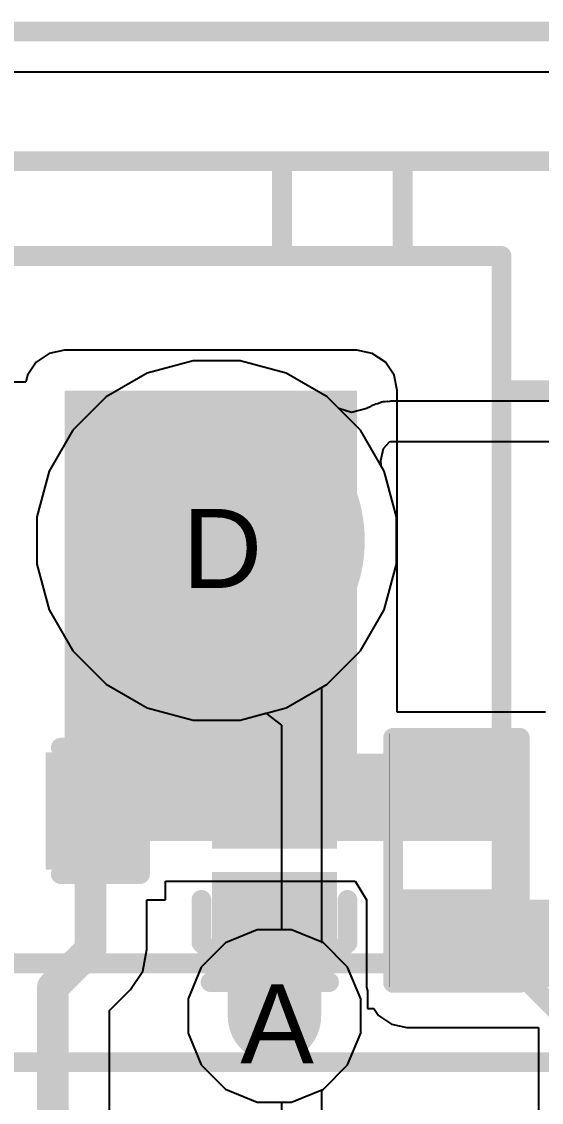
# Model space of a CAD drawing. Header units: inches. Extents: x 0 to 5271, y 0 to 5417.
# Drawn here: x 34.75 to 38.09, y 103.12 to 110.06 of the extents above; entities that cross this region are included whole.
import ezdxf

# ---------------------------------------------------------------- set-up
doc = ezdxf.new("R2010")
doc.units = ezdxf.units.IN
for name, color, linetype in [('Board_Outline', 216, 'Continuous'), ('Bottom Layer', 5, 'Continuous'), ('Bottom Overlay', 54, 'Continuous'), ('Bottom Paste', 16, 'Continuous'), ('Bottom Solder', 6, 'Continuous'), ('Drill Drawing', 1, 'Continuous'), ('L2_GND1', 16, 'Continuous'), ('L3_SIG1', 76, 'Continuous'), ('L4_PWR', 90, 'Continuous'), ('L5_GND2', 156, 'Continuous'), ('L6_SIG2', 130, 'Continuous'), ('L7_GND3', 216, 'Continuous'), ('Multi-Layer', 9, 'Continuous'), ('Pad Holes', 156, 'Continuous'), ('Top Layer', 1, 'Continuous'), ('Top Overlay', 2, 'Continuous'), ('Top Solder', 216, 'Continuous'), ('Via Holes', 16, 'Continuous')]:
    doc.layers.add(name, color=color, linetype=linetype)
doc.styles.add('Arial', font='', dxfattribs={"height": 0.2})
doc.styles.get('Arial').set_extended_font_data('Arial')

# ---------------------------------------------------------------- blocks, each defined once
blk = doc.blocks.new('DFN1006_2L__B__D____________B_114')
at = {"layer": 'Bottom Layer'}
for points in [[(-0.525, 0.35), (-0.125, 0.35), (-0.125, -0.35), (-0.525, -0.35)], [(0.125, 0.35), (0.525, 0.35), (0.525, -0.35), (0.125, -0.35)]]:
    blk.add_hatch(color=5, dxfattribs=at).paths.add_polyline_path(points)
at = {"layer": 'Bottom Paste'}
for points in [[(-0.525, 0.35), (-0.125, 0.35), (-0.125, -0.35), (-0.525, -0.35)], [(0.125, 0.35), (0.525, 0.35), (0.525, -0.35), (0.125, -0.35)]]:
    blk.add_hatch(color=16, dxfattribs=at).paths.add_polyline_path(points)
at = {"layer": 'Bottom Solder'}
for points in [[(-0.5758, 0.4008), (-0.0742, 0.4008), (-0.0742, -0.4008), (-0.5758, -0.4008)], [(0.0742, 0.4008), (0.5758, 0.4008), (0.5758, -0.4008), (0.0742, -0.4008)]]:
    blk.add_hatch(color=6, dxfattribs=at).paths.add_polyline_path(points)
at = {"layer": 'Bottom Overlay'}
for points in [[(-0.5283, 0.4691, 0.127, 0.127, 0), (-0.6284, 0.3691, 0.127, 0.127, 0)], [(-0.5283, 0.4691, 0.127, 0.127, 0), (-0.254, 0.4691, 0.127, 0.127, 0)], [(0.254, 0.4691, 0.127, 0.127, 0), (0.5283, 0.4691, 0.127, 0.127, 0)], [(0.5283, 0.4691, 0.127, 0.127, 0), (0.6283, 0.3691, 0.127, 0.127, 0)], [(-0.7829, 0.41, 0.127, 0.127, 0), (-0.7829, -0.3501, 0.127, 0.127, 0)], [(-0.6284, 0.3691, 0.127, 0.127, 0), (-0.6284, -0.3692, 0.127, 0.127, 0)], [(0.6283, 0.3691, 0.127, 0.127, 0), (0.6283, -0.3692, 0.127, 0.127, 0)], [(0.783, 0.41, 0.127, 0.127, 0), (0.783, -0.3501, 0.127, 0.127, 0)], [(-0.6284, -0.3692, 0.127, 0.127, 0), (-0.5283, -0.4692, 0.127, 0.127, 0)], [(0.6283, -0.3692, 0.127, 0.127, 0), (0.5283, -0.4692, 0.127, 0.127, 0)], [(-0.5283, -0.4692, 0.127, 0.127, 0), (-0.4984, -0.4692, 0.127, 0.127, 0)], [(-0.4984, -0.4692, 0.127, 0.127, 0), (-0.254, -0.4692, 0.127, 0.127, 0)], [(0.254, -0.4692, 0.127, 0.127, 0), (0.4983, -0.4692, 0.127, 0.127, 0)], [(0.4983, -0.4692, 0.127, 0.127, 0), (0.5283, -0.4692, 0.127, 0.127, 0)]]:
    blk.add_lwpolyline(points, format="xyseb", dxfattribs=at)
for points in [[(-0.5601, 0.4691, 0.0635, 0.0635, 1), (-0.4966, 0.4691, 0.0635, 0.0635, 1)], [(-0.5601, 0.4691, 0.0635, 0.0635, 1), (-0.4966, 0.4691, 0.0635, 0.0635, 1)], [(-0.2858, 0.4691, 0.0635, 0.0635, 1), (-0.2223, 0.4691, 0.0635, 0.0635, 1)], [(0.2222, 0.4691, 0.0635, 0.0635, 1), (0.2857, 0.4691, 0.0635, 0.0635, 1)], [(0.4966, 0.4691, 0.0635, 0.0635, 1), (0.5601, 0.4691, 0.0635, 0.0635, 1)], [(0.4966, 0.4691, 0.0635, 0.0635, 1), (0.5601, 0.4691, 0.0635, 0.0635, 1)], [(-0.8147, 0.41, 0.0635, 0.0635, 1), (-0.7512, 0.41, 0.0635, 0.0635, 1)], [(-0.6601, 0.3691, 0.0635, 0.0635, 1), (-0.5966, 0.3691, 0.0635, 0.0635, 1)], [(-0.6601, 0.3691, 0.0635, 0.0635, 1), (-0.5966, 0.3691, 0.0635, 0.0635, 1)], [(0.5966, 0.3691, 0.0635, 0.0635, 1), (0.6601, 0.3691, 0.0635, 0.0635, 1)], [(0.5966, 0.3691, 0.0635, 0.0635, 1), (0.6601, 0.3691, 0.0635, 0.0635, 1)], [(0.7512, 0.41, 0.0635, 0.0635, 1), (0.8147, 0.41, 0.0635, 0.0635, 1)], [(-0.8147, -0.3501, 0.0635, 0.0635, 1), (-0.7512, -0.3501, 0.0635, 0.0635, 1)], [(-0.6601, -0.3692, 0.0635, 0.0635, 1), (-0.5966, -0.3692, 0.0635, 0.0635, 1)], [(-0.6601, -0.3692, 0.0635, 0.0635, 1), (-0.5966, -0.3692, 0.0635, 0.0635, 1)], [(0.5966, -0.3692, 0.0635, 0.0635, 1), (0.6601, -0.3692, 0.0635, 0.0635, 1)], [(0.5966, -0.3692, 0.0635, 0.0635, 1), (0.6601, -0.3692, 0.0635, 0.0635, 1)], [(0.7512, -0.3501, 0.0635, 0.0635, 1), (0.8147, -0.3501, 0.0635, 0.0635, 1)], [(-0.5601, -0.4692, 0.0635, 0.0635, 1), (-0.4966, -0.4692, 0.0635, 0.0635, 1)], [(-0.5601, -0.4692, 0.0635, 0.0635, 1), (-0.4966, -0.4692, 0.0635, 0.0635, 1)], [(-0.5301, -0.4692, 0.0635, 0.0635, 1), (-0.4666, -0.4692, 0.0635, 0.0635, 1)], [(-0.5301, -0.4692, 0.0635, 0.0635, 1), (-0.4666, -0.4692, 0.0635, 0.0635, 1)], [(-0.2858, -0.4692, 0.0635, 0.0635, 1), (-0.2223, -0.4692, 0.0635, 0.0635, 1)], [(0.2222, -0.4692, 0.0635, 0.0635, 1), (0.2857, -0.4692, 0.0635, 0.0635, 1)], [(0.4666, -0.4692, 0.0635, 0.0635, 1), (0.5301, -0.4692, 0.0635, 0.0635, 1)], [(0.4666, -0.4692, 0.0635, 0.0635, 1), (0.5301, -0.4692, 0.0635, 0.0635, 1)], [(0.4966, -0.4692, 0.0635, 0.0635, 1), (0.5601, -0.4692, 0.0635, 0.0635, 1)], [(0.4966, -0.4692, 0.0635, 0.0635, 1), (0.5601, -0.4692, 0.0635, 0.0635, 1)]]:
    blk.add_lwpolyline(points, format="xyseb", close=True, dxfattribs=at)
blk = doc.blocks.new('XH_2A_Y_291')
at = {"layer": 'Bottom Layer'}
h = blk.add_hatch(color=5, dxfattribs=at)
edge = h.paths.add_edge_path()
edge.add_arc((0, 0), 0.9, 0, 360)
at = {"layer": 'Bottom Solder'}
h = blk.add_hatch(color=6, dxfattribs=at)
edge = h.paths.add_edge_path()
edge.add_arc((0, 0), 0.9508, 0, 360)
at = {"layer": 'L2_GND1'}
h = blk.add_hatch(color=16, dxfattribs=at)
edge = h.paths.add_edge_path()
edge.add_arc((0, 0), 0.9, 0, 360)
at = {"layer": 'L3_SIG1'}
h = blk.add_hatch(color=76, dxfattribs=at)
edge = h.paths.add_edge_path()
edge.add_arc((0, 0), 0.9, 0, 360)
at = {"layer": 'L4_PWR'}
h = blk.add_hatch(color=90, dxfattribs=at)
edge = h.paths.add_edge_path()
edge.add_arc((0, 0), 0.9, 0, 360)
at = {"layer": 'L5_GND2'}
h = blk.add_hatch(color=156, dxfattribs=at)
edge = h.paths.add_edge_path()
edge.add_arc((0, 0), 0.9, 0, 360)
at = {"layer": 'L6_SIG2'}
h = blk.add_hatch(color=130, dxfattribs=at)
edge = h.paths.add_edge_path()
edge.add_arc((0, 0), 0.9, 0, 360)
at = {"layer": 'L7_GND3'}
h = blk.add_hatch(color=216, dxfattribs=at)
edge = h.paths.add_edge_path()
edge.add_arc((0, 0), 0.9, 0, 360)
at = {"layer": 'Multi-Layer'}
h = blk.add_hatch(color=9, dxfattribs=at)
edge = h.paths.add_edge_path()
edge.add_arc((0, 0), 0.9, 0, 360)
at = {"layer": 'Pad Holes'}
h = blk.add_hatch(color=7, dxfattribs=at)
edge = h.paths.add_edge_path()
edge.add_arc((0, 0), 0.5, 0, 360)
at = {"layer": 'Top Layer'}
h = blk.add_hatch(color=1, dxfattribs=at)
edge = h.paths.add_edge_path()
edge.add_arc((0, 0), 0.9, 0, 360)
at = {"layer": 'Top Solder'}
h = blk.add_hatch(color=216, dxfattribs=at)
edge = h.paths.add_edge_path()
edge.add_arc((0, 0), 0.9508, 0, 360)
at = {"layer": 'Top Overlay'}
for points in [[(5.0617, 3.3528, 0.127, 0.127, 0), (-2.4384, 3.3528, 0.127, 0.127, 0)], [(-1.8034, 2.6416, 0.127, 0.127, 0), (-2.413, 3.2512, 0.127, 0.127, 0)], [(4.445, 2.7178, 0.127, 0.127, 0), (-1.8288, 2.7178, 0.127, 0.127, 0)], [(-1.8288, 2.6924, 0.127, 0.127, 0), (-1.8288, -1.8288, 0.127, 0.127, 0)], [(-1.8034, 2.6924, 0.127, 0.127, 0), (-1.8288, 2.6924, 0.127, 0.127, 0)], [(-1.8542, -0.9652, 0.127, 0.127, 0), (-2.4384, -0.9652, 0.127, 0.127, 0)], [(4.445, -1.8288, 0.127, 0.127, 0), (-1.8288, -1.8288, 0.127, 0.127, 0)], [(-1.1938, -1.8288, 0.127, 0.127, 0), (-1.1938, -2.413, 0.127, 0.127, 0)], [(-0.4191, -1.8415, 0.127, 0.127, 0), (-0.4191, -2.4257, 0.127, 0.127, 0)], [(5.08, -2.4384, 0.127, 0.127, 0), (-2.4201, -2.4384, 0.127, 0.127, 0)]]:
    blk.add_lwpolyline(points, format="xyseb", dxfattribs=at)
for points in [[(-1.8606, 2.7178, 0.0635, 0.0635, 1), (-1.7971, 2.7178, 0.0635, 0.0635, 1)], [(-1.8606, 2.6924, 0.0635, 0.0635, 1), (-1.7971, 2.6924, 0.0635, 0.0635, 1)], [(-1.8606, 2.6924, 0.0635, 0.0635, 1), (-1.7971, 2.6924, 0.0635, 0.0635, 1)], [(-1.8352, 2.6924, 0.0635, 0.0635, 1), (-1.7717, 2.6924, 0.0635, 0.0635, 1)], [(-1.8352, 2.6416, 0.0635, 0.0635, 1), (-1.7717, 2.6416, 0.0635, 0.0635, 1)], [(-1.886, -0.9652, 0.0635, 0.0635, 1), (-1.8225, -0.9652, 0.0635, 0.0635, 1)], [(-1.8606, -1.8288, 0.0635, 0.0635, 1), (-1.7971, -1.8288, 0.0635, 0.0635, 1)], [(-1.8606, -1.8288, 0.0635, 0.0635, 1), (-1.7971, -1.8288, 0.0635, 0.0635, 1)], [(-1.2256, -1.8288, 0.0635, 0.0635, 1), (-1.1621, -1.8288, 0.0635, 0.0635, 1)], [(-0.4509, -1.8415, 0.0635, 0.0635, 1), (-0.3874, -1.8415, 0.0635, 0.0635, 1)], [(-1.2256, -2.413, 0.0635, 0.0635, 1), (-1.1621, -2.413, 0.0635, 0.0635, 1)], [(-0.4509, -2.4257, 0.0635, 0.0635, 1), (-0.3874, -2.4257, 0.0635, 0.0635, 1)]]:
    blk.add_lwpolyline(points, format="xyseb", close=True, dxfattribs=at)
blk = doc.blocks.new('RES_0402_B_428')
at = {"layer": 'Bottom Layer'}
for points in [[(-0.2413, 0.3175), (-0.2413, -0.3175), (-0.6985, -0.3175), (-0.6985, 0.3175)], [(0.6985, 0.3175), (0.6985, -0.3175), (0.2413, -0.3175), (0.2413, 0.3175)]]:
    blk.add_hatch(color=5, dxfattribs=at).paths.add_polyline_path(points)
at = {"layer": 'Bottom Paste'}
for points in [[(-0.2413, 0.3175), (-0.2413, -0.3175), (-0.6985, -0.3175), (-0.6985, 0.3175)], [(0.6985, 0.3175), (0.6985, -0.3175), (0.2413, -0.3175), (0.2413, 0.3175)]]:
    blk.add_hatch(color=16, dxfattribs=at).paths.add_polyline_path(points)
at = {"layer": 'Bottom Solder'}
for points in [[(-0.1863, 0.3725), (-0.1863, -0.3725), (-0.7535, -0.3725), (-0.7535, 0.3725)], [(0.7535, 0.3725), (0.7535, -0.3725), (0.1863, -0.3725), (0.1863, 0.3725)]]:
    blk.add_hatch(color=6, dxfattribs=at).paths.add_polyline_path(points)
at = {"layer": 'Bottom Overlay'}
for points in [[(-0.7874, 0.4064, 0.127, 0.127, 0), (-0.7874, -0.4064, 0.127, 0.127, 0)], [(-0.7874, 0.4064, 0.127, 0.127, 0), (0.7874, 0.4064, 0.127, 0.127, 0)], [(-0.8128, 0.4318, 0.00323, 0.00323, 0), (0.8128, 0.4318, 0.00323, 0.00323, 0)], [(0.7874, 0.4064, 0.127, 0.127, 0), (0.7874, -0.4064, 0.127, 0.127, 0)], [(-0.7874, -0.4064, 0.127, 0.127, 0), (0.7874, -0.4064, 0.127, 0.127, 0)]]:
    blk.add_lwpolyline(points, format="xyseb", dxfattribs=at)
for points in [[(-0.8191, 0.4064, 0.0635, 0.0635, 1), (-0.7556, 0.4064, 0.0635, 0.0635, 1)], [(-0.8191, 0.4064, 0.0635, 0.0635, 1), (-0.7556, 0.4064, 0.0635, 0.0635, 1)], [(-0.8136, 0.4318, 0.00161, 0.00161, 1), (-0.812, 0.4318, 0.00161, 0.00161, 1)], [(0.7557, 0.4064, 0.0635, 0.0635, 1), (0.8192, 0.4064, 0.0635, 0.0635, 1)], [(0.7557, 0.4064, 0.0635, 0.0635, 1), (0.8192, 0.4064, 0.0635, 0.0635, 1)], [(0.812, 0.4318, 0.00161, 0.00161, 1), (0.8136, 0.4318, 0.00161, 0.00161, 1)], [(-0.8191, -0.4064, 0.0635, 0.0635, 1), (-0.7556, -0.4064, 0.0635, 0.0635, 1)], [(-0.8191, -0.4064, 0.0635, 0.0635, 1), (-0.7556, -0.4064, 0.0635, 0.0635, 1)], [(0.7557, -0.4064, 0.0635, 0.0635, 1), (0.8192, -0.4064, 0.0635, 0.0635, 1)], [(0.7557, -0.4064, 0.0635, 0.0635, 1), (0.8192, -0.4064, 0.0635, 0.0635, 1)]]:
    blk.add_lwpolyline(points, format="xyseb", close=True, dxfattribs=at)
blk = doc.blocks.new('C___0402_B_566')
at = {"layer": 'Bottom Layer'}
for points in [[(-0.2413, 0.3175), (-0.2413, -0.3175), (-0.6985, -0.3175), (-0.6985, 0.3175)], [(0.6985, 0.3175), (0.6985, -0.3175), (0.2413, -0.3175), (0.2413, 0.3175)]]:
    blk.add_hatch(color=5, dxfattribs=at).paths.add_polyline_path(points)
at = {"layer": 'Bottom Paste'}
for points in [[(-0.2413, 0.3175), (-0.2413, -0.3175), (-0.6985, -0.3175), (-0.6985, 0.3175)], [(0.6985, 0.3175), (0.6985, -0.3175), (0.2413, -0.3175), (0.2413, 0.3175)]]:
    blk.add_hatch(color=16, dxfattribs=at).paths.add_polyline_path(points)
at = {"layer": 'Bottom Solder'}
for points in [[(-0.1813, 0.3775), (-0.1813, -0.3775), (-0.7585, -0.3775), (-0.7585, 0.3775)], [(0.7585, 0.3775), (0.7585, -0.3775), (0.1813, -0.3775), (0.1813, 0.3775)]]:
    blk.add_hatch(color=6, dxfattribs=at).paths.add_polyline_path(points)
at = {"layer": 'Bottom Overlay'}
for points in [[(-0.7874, 0.4064, 0.127, 0.127, 0), (-0.7874, -0.4064, 0.127, 0.127, 0)], [(-0.2794, 0.4064, 0.127, 0.127, 0), (-0.7874, 0.4064, 0.127, 0.127, 0)], [(0.7874, 0.4064, 0.127, 0.127, 0), (0.2794, 0.4064, 0.127, 0.127, 0)], [(0.7874, 0.4064, 0.127, 0.127, 0), (0.7874, -0.4064, 0.127, 0.127, 0)], [(-0.2794, -0.4064, 0.127, 0.127, 0), (-0.7874, -0.4064, 0.127, 0.127, 0)], [(0.7874, -0.4064, 0.127, 0.127, 0), (0.2794, -0.4064, 0.127, 0.127, 0)]]:
    blk.add_lwpolyline(points, format="xyseb", dxfattribs=at)
for points in [[(-0.8191, 0.4064, 0.0635, 0.0635, 1), (-0.7556, 0.4064, 0.0635, 0.0635, 1)], [(-0.8191, 0.4064, 0.0635, 0.0635, 1), (-0.7556, 0.4064, 0.0635, 0.0635, 1)], [(-0.3111, 0.4064, 0.0635, 0.0635, 1), (-0.2476, 0.4064, 0.0635, 0.0635, 1)], [(0.2477, 0.4064, 0.0635, 0.0635, 1), (0.3112, 0.4064, 0.0635, 0.0635, 1)], [(0.7557, 0.4064, 0.0635, 0.0635, 1), (0.8192, 0.4064, 0.0635, 0.0635, 1)], [(0.7557, 0.4064, 0.0635, 0.0635, 1), (0.8192, 0.4064, 0.0635, 0.0635, 1)], [(-0.8191, -0.4064, 0.0635, 0.0635, 1), (-0.7556, -0.4064, 0.0635, 0.0635, 1)], [(-0.8191, -0.4064, 0.0635, 0.0635, 1), (-0.7556, -0.4064, 0.0635, 0.0635, 1)], [(-0.3111, -0.4064, 0.0635, 0.0635, 1), (-0.2476, -0.4064, 0.0635, 0.0635, 1)], [(0.2477, -0.4064, 0.0635, 0.0635, 1), (0.3112, -0.4064, 0.0635, 0.0635, 1)], [(0.7557, -0.4064, 0.0635, 0.0635, 1), (0.8192, -0.4064, 0.0635, 0.0635, 1)], [(0.7557, -0.4064, 0.0635, 0.0635, 1), (0.8192, -0.4064, 0.0635, 0.0635, 1)]]:
    blk.add_lwpolyline(points, format="xyseb", close=True, dxfattribs=at)

msp = doc.modelspace()

# ---------------------------------------------------------------- hatches: boundary and pattern name
at = {"layer": 'Bottom Layer'}
for points in [[(36.9018, 107.6919), (35.0256, 107.6919), (35.0256, 104.9979), (36.9018, 104.9979)], [(35.0393, 104.7979), (37.8587, 104.7979), (37.8587, 105.3595), (35.0393, 105.3595)], [(39.0498, 104.4197), (37.2237, 104.4197), (37.2237, 103.8581), (39.0498, 103.8581)], [(36.6728, 104.3479), (36.0718, 104.3479), (36.0718, 103.6719), (36.6728, 103.6719)]]:
    msp.add_hatch(color=5, dxfattribs=at).paths.add_polyline_path(points)
h = msp.add_hatch(color=5, dxfattribs=at)
edge = h.paths.add_edge_path()
edge.add_arc((36.3728, 103.6719), 0.3, 0, 360)
at = {"layer": 'L2_GND1'}
h = msp.add_hatch(color=16, dxfattribs=at)
edge = h.paths.add_edge_path()
edge.add_arc((36.3728, 103.6719), 0.3, 0, 360)
at = {"layer": 'L3_SIG1'}
h = msp.add_hatch(color=76, dxfattribs=at)
edge = h.paths.add_edge_path()
edge.add_arc((36.3728, 103.6719), 0.3, 0, 360)
at = {"layer": 'L4_PWR'}
h = msp.add_hatch(color=90, dxfattribs=at)
edge = h.paths.add_edge_path()
edge.add_arc((36.3728, 103.6719), 0.3, 0, 360)
at = {"layer": 'L5_GND2'}
h = msp.add_hatch(color=156, dxfattribs=at)
edge = h.paths.add_edge_path()
edge.add_arc((36.3728, 103.6719), 0.3, 0, 360)
at = {"layer": 'L6_SIG2'}
h = msp.add_hatch(color=130, dxfattribs=at)
edge = h.paths.add_edge_path()
edge.add_arc((36.3728, 103.6719), 0.3, 0, 360)
at = {"layer": 'L7_GND3'}
h = msp.add_hatch(color=216, dxfattribs=at)
edge = h.paths.add_edge_path()
edge.add_arc((36.3728, 103.6719), 0.3, 0, 360)
at = {"layer": 'Top Layer'}
h = msp.add_hatch(color=1, dxfattribs=at)
edge = h.paths.add_edge_path()
edge.add_arc((36.3728, 103.6719), 0.3, 0, 360)
at = {"layer": 'Via Holes'}
h = msp.add_hatch(color=7, dxfattribs=at)
edge = h.paths.add_edge_path()
edge.add_arc((36.3728, 103.6719), 0.15, 0, 360)

# ---------------------------------------------------------------- linework, layer by layer
at = {"layer": 'Board_Outline'}
msp.add_lwpolyline([(0, 110, 0.127, 0.127, 0), (150, 110, 0.127, 0.127, 0)], format="xyseb", dxfattribs=at)
at = {"layer": 'Bottom Layer'}
for p, q in [((0.259, 109.741), (40.3076, 109.741)), ((35.0256, 107.9509), (34.9265, 107.9312)), ((36.9018, 107.9509), (35.0256, 107.9509)), ((37.0009, 107.9312), (36.9018, 107.9509)), ((34.9265, 107.9312), (34.8425, 107.8751)), ((37.0849, 107.8751), (37.0009, 107.9312)), ((34.8425, 107.8751), (34.7864, 107.791)), ((37.1411, 107.791), (37.0849, 107.8751)), ((34.7775, 107.7466), (34.648, 107.7466)), ((34.7864, 107.791), (34.7775, 107.7466)), ((37.1608, 107.6919), (37.1411, 107.791)), ((37.1608, 105.6254), (37.1608, 107.6919)), ((38.1127, 105.6254), (37.1608, 105.6254)), ((35.6743, 104.4189), (35.6743, 104.5389)), ((35.6743, 104.5389), (36.8916, 104.5389)), ((36.8916, 104.5389), (36.9647, 104.4197)), ((35.5543, 104.0994), (35.5543, 104.4189)), ((35.5543, 104.4189), (35.6743, 104.4189)), ((36.9647, 104.4197), (36.9647, 103.8581)), ((35.5267, 103.9607), (35.5543, 104.0994)), ((35.4481, 103.843), (35.5267, 103.9607)), ((36.9647, 103.8581), (36.9697, 103.8331)), ((35.313, 103.7079), (35.4481, 103.843)), ((35.4481, 103.843), (35.4481, 103.843)), ((36.9697, 103.8331), (36.9697, 103.7204)), ((36.9697, 103.7204), (37.0102, 103.7204)), ((37.0102, 103.7204), (37.0406, 103.675)), ((35.313, 99.1438), (35.313, 103.7079)), ((37.0406, 103.675), (37.1246, 103.6189)), ((37.1246, 103.6189), (37.2237, 103.5991)), ((37.2237, 103.5991), (38.0683, 103.5991)), ((38.0683, 103.5991), (38.0683, 102.7931))]:
    msp.add_line(p, q, dxfattribs=at)
for points in [[(35.1917, 104.0994, 0.2032, 0.2032, 0), (35.1917, 104.9904, 0.2032, 0.2032, 0)], [(34.9504, 103.8581, 0.2032, 0.2032, 0), (35.1917, 104.0994, 0.2032, 0.2032, 0)], [(34.9504, 98.9936, 0.2032, 0.2032, 0), (34.9504, 103.8581, 0.2032, 0.2032, 0)]]:
    msp.add_lwpolyline(points, format="xyseb", dxfattribs=at)
for points in [[(35.1409, 104.9904, 0.1016, 0.1016, 1), (35.2425, 104.9904, 0.1016, 0.1016, 1)], [(35.1409, 104.0994, 0.1016, 0.1016, 1), (35.2425, 104.0994, 0.1016, 0.1016, 1)], [(35.1409, 104.0994, 0.1016, 0.1016, 1), (35.2425, 104.0994, 0.1016, 0.1016, 1)], [(34.8996, 103.8581, 0.1016, 0.1016, 1), (35.0012, 103.8581, 0.1016, 0.1016, 1)], [(34.8996, 103.8581, 0.1016, 0.1016, 1), (35.0012, 103.8581, 0.1016, 0.1016, 1)]]:
    msp.add_lwpolyline(points, format="xyseb", close=True, dxfattribs=at)
at = {"layer": 'L2_GND1'}
for p, q in [((0.259, 109.741), (40.3076, 109.741)), ((35.8499, 107.8824), (35.5564, 107.8038)), ((36.1537, 107.8824), (35.8499, 107.8824)), ((36.4472, 107.8038), (36.1537, 107.8824)), ((35.5564, 107.8038), (35.2932, 107.6518)), ((36.7104, 107.6518), (36.4472, 107.8038)), ((35.2932, 107.6518), (35.0784, 107.437)), ((36.9252, 107.437), (36.7104, 107.6518)), ((35.0784, 107.437), (34.9264, 107.1738)), ((37.0772, 107.1738), (36.9252, 107.437)), ((34.9264, 107.1738), (34.8478, 106.8803)), ((37.1558, 106.8803), (37.0772, 107.1738)), ((34.8478, 106.8803), (34.8478, 106.5765)), ((37.1558, 106.5765), (37.1558, 106.8803)), ((34.8478, 106.5765), (34.9264, 106.283)), ((37.0772, 106.283), (37.1558, 106.5765)), ((34.9264, 106.283), (35.0784, 106.0198)), ((36.9252, 106.0198), (37.0772, 106.283)), ((35.0784, 106.0198), (35.2932, 105.805)), ((36.7104, 105.805), (36.9252, 106.0198)), ((35.2932, 105.805), (35.5564, 105.6531)), ((36.4472, 105.6531), (36.7104, 105.805)), ((35.5564, 105.6531), (35.8499, 105.5744)), ((36.1537, 105.5744), (36.4472, 105.6531)), ((35.8499, 105.5744), (36.1537, 105.5744)), ((36.2626, 104.2259), (36.059, 104.1416)), ((36.483, 104.2259), (36.2626, 104.2259)), ((36.6866, 104.1416), (36.483, 104.2259)), ((36.059, 104.1416), (35.9031, 103.9857)), ((36.8425, 103.9857), (36.6866, 104.1416)), ((35.9031, 103.9857), (35.8188, 103.7821)), ((36.9268, 103.7821), (36.8425, 103.9857)), ((35.8188, 103.7821), (35.8188, 103.5617)), ((36.9268, 103.5617), (36.9268, 103.7821)), ((35.8188, 103.5617), (35.9031, 103.3581)), ((36.8425, 103.3581), (36.9268, 103.5617)), ((35.9031, 103.3581), (36.059, 103.2023)), ((36.6866, 103.2023), (36.8425, 103.3581)), ((36.059, 103.2023), (36.2626, 103.1179)), ((36.483, 103.1179), (36.6866, 103.2023)), ((36.2626, 103.1179), (36.483, 103.1179))]:
    msp.add_line(p, q, dxfattribs=at)
at = {"layer": 'L3_SIG1'}
for p, q in [((0.259, 109.741), (40.3076, 109.741)), ((35.8499, 107.8824), (35.5564, 107.8038)), ((36.1537, 107.8824), (35.8499, 107.8824)), ((36.4472, 107.8038), (36.1537, 107.8824)), ((35.5564, 107.8038), (35.2932, 107.6518)), ((36.7104, 107.6518), (36.4472, 107.8038)), ((35.2932, 107.6518), (35.0784, 107.437)), ((36.9252, 107.437), (36.7104, 107.6518)), ((35.0784, 107.437), (34.9264, 107.1738)), ((37.0772, 107.1738), (36.9252, 107.437)), ((34.9264, 107.1738), (34.8478, 106.8803)), ((37.1558, 106.8803), (37.0772, 107.1738)), ((34.8478, 106.8803), (34.8478, 106.5765)), ((37.1558, 106.5765), (37.1558, 106.8803)), ((34.8478, 106.5765), (34.9264, 106.283)), ((37.0772, 106.283), (37.1558, 106.5765)), ((34.9264, 106.283), (35.0784, 106.0198)), ((36.9252, 106.0198), (37.0772, 106.283)), ((35.0784, 106.0198), (35.2932, 105.805)), ((36.7104, 105.805), (36.9252, 106.0198)), ((35.2932, 105.805), (35.5564, 105.6531)), ((36.4472, 105.6531), (36.7104, 105.805)), ((35.5564, 105.6531), (35.8499, 105.5744)), ((36.1537, 105.5744), (36.4472, 105.6531)), ((35.8499, 105.5744), (36.1537, 105.5744))]:
    msp.add_line(p, q, dxfattribs=at)
at = {"layer": 'L4_PWR'}
for p, q in [((0.259, 109.741), (40.3076, 109.741)), ((35.8499, 107.8824), (35.5564, 107.8038)), ((36.1537, 107.8824), (35.8499, 107.8824)), ((36.4472, 107.8038), (36.1537, 107.8824)), ((35.5564, 107.8038), (35.2932, 107.6518)), ((36.7104, 107.6518), (36.4472, 107.8038)), ((35.2932, 107.6518), (35.0784, 107.437)), ((36.7851, 107.5771), (36.7104, 107.6518)), ((37.015, 107.6005), (36.9978, 107.596)), ((37.0203, 107.6041), (37.015, 107.6005)), ((37.0371, 107.6074), (37.0203, 107.6041)), ((37.0607, 107.6172), (37.0371, 107.6074)), ((37.0689, 107.6188), (37.0607, 107.6172)), ((37.0846, 107.6188), (37.0689, 107.6188)), ((37.0956, 107.6217), (37.0846, 107.6188)), ((37.1034, 107.6206), (37.0956, 107.6217)), ((37.1194, 107.6238), (37.1034, 107.6206)), ((39.7375, 107.6238), (37.1194, 107.6238)), ((36.8683, 107.5506), (36.7851, 107.5771)), ((36.9653, 107.5765), (36.8683, 107.5506)), ((36.9673, 107.5785), (36.9653, 107.5765)), ((36.9837, 107.5853), (36.9673, 107.5785)), ((36.9978, 107.596), (36.9837, 107.5853)), ((35.0784, 107.437), (34.9264, 107.1738)), ((37.0737, 107.3208), (37.1112, 107.3632)), ((37.1112, 107.3632), (37.1194, 107.3648)), ((37.1194, 107.3648), (39.7375, 107.3648)), ((37.0556, 107.243), (37.0737, 107.3208)), ((37.0573, 107.2083), (37.0556, 107.243)), ((37.0772, 107.1738), (37.0573, 107.2083)), ((34.9264, 107.1738), (34.8478, 106.8803)), ((37.1558, 106.8803), (37.0772, 107.1738)), ((34.8478, 106.8803), (34.8478, 106.5765)), ((37.1558, 106.5765), (37.1558, 106.8803)), ((34.8478, 106.5765), (34.9264, 106.283)), ((37.0772, 106.283), (37.1558, 106.5765)), ((34.9264, 106.283), (35.0784, 106.0198)), ((36.9252, 106.0198), (37.0772, 106.283)), ((35.0784, 106.0198), (35.2932, 105.805)), ((36.7104, 105.805), (36.9252, 106.0198)), ((35.2932, 105.805), (35.5564, 105.6531)), ((36.6776, 105.7861), (36.7104, 105.805)), ((36.6776, 104.1453), (36.6776, 105.7861)), ((35.5564, 105.6531), (35.8499, 105.5744)), ((36.1537, 105.5744), (36.3179, 105.6184)), ((36.3179, 105.6184), (36.4186, 105.5411)), ((35.8499, 105.5744), (36.1537, 105.5744)), ((36.4186, 105.5411), (36.4186, 104.2259)), ((36.2626, 104.2259), (36.059, 104.1416)), ((36.4186, 104.2259), (36.2626, 104.2259)), ((36.059, 104.1416), (35.9031, 103.9857)), ((36.6866, 104.1416), (36.6776, 104.1453)), ((36.8425, 103.9857), (36.6866, 104.1416)), ((35.9031, 103.9857), (35.8188, 103.7821)), ((36.9268, 103.7821), (36.8425, 103.9857)), ((35.8188, 103.7821), (35.8188, 103.5617)), ((36.9268, 103.5617), (36.9268, 103.7821)), ((35.8188, 103.5617), (35.9031, 103.3581)), ((36.8425, 103.3581), (36.9268, 103.5617)), ((35.9031, 103.3581), (36.059, 103.2023)), ((36.6866, 103.2023), (36.8425, 103.3581)), ((36.059, 103.2023), (36.2626, 103.1179)), ((36.6776, 103.1985), (36.6866, 103.2023)), ((36.6776, 94.9105), (36.6776, 103.1985)), ((36.2626, 103.1179), (36.4186, 103.1179)), ((36.4186, 103.1179), (36.4186, 96.727))]:
    msp.add_line(p, q, dxfattribs=at)
at = {"layer": 'L5_GND2'}
for p, q in [((0.259, 109.741), (40.3076, 109.741)), ((35.8499, 107.8824), (35.5564, 107.8038)), ((36.1537, 107.8824), (35.8499, 107.8824)), ((36.4472, 107.8038), (36.1537, 107.8824)), ((35.5564, 107.8038), (35.2932, 107.6518)), ((36.7104, 107.6518), (36.4472, 107.8038)), ((35.2932, 107.6518), (35.0784, 107.437)), ((36.9252, 107.437), (36.7104, 107.6518)), ((35.0784, 107.437), (34.9264, 107.1738)), ((37.0772, 107.1738), (36.9252, 107.437)), ((34.9264, 107.1738), (34.8478, 106.8803)), ((37.1558, 106.8803), (37.0772, 107.1738)), ((34.8478, 106.8803), (34.8478, 106.5765)), ((37.1558, 106.5765), (37.1558, 106.8803)), ((34.8478, 106.5765), (34.9264, 106.283)), ((37.0772, 106.283), (37.1558, 106.5765)), ((34.9264, 106.283), (35.0784, 106.0198)), ((36.9252, 106.0198), (37.0772, 106.283)), ((35.0784, 106.0198), (35.2932, 105.805)), ((36.7104, 105.805), (36.9252, 106.0198)), ((35.2932, 105.805), (35.5564, 105.6531)), ((36.4472, 105.6531), (36.7104, 105.805)), ((35.5564, 105.6531), (35.8499, 105.5744)), ((36.1537, 105.5744), (36.4472, 105.6531)), ((35.8499, 105.5744), (36.1537, 105.5744))]:
    msp.add_line(p, q, dxfattribs=at)
at = {"layer": 'L6_SIG2'}
for p, q in [((0.259, 109.741), (40.3076, 109.741)), ((35.8499, 107.8824), (35.5564, 107.8038)), ((36.1537, 107.8824), (35.8499, 107.8824)), ((36.4472, 107.8038), (36.1537, 107.8824)), ((35.5564, 107.8038), (35.2932, 107.6518)), ((36.7104, 107.6518), (36.4472, 107.8038)), ((35.2932, 107.6518), (35.0784, 107.437)), ((36.9252, 107.437), (36.7104, 107.6518)), ((35.0784, 107.437), (34.9264, 107.1738)), ((37.0772, 107.1738), (36.9252, 107.437)), ((34.9264, 107.1738), (34.8478, 106.8803)), ((37.1558, 106.8803), (37.0772, 107.1738)), ((34.8478, 106.8803), (34.8478, 106.5765)), ((37.1558, 106.5765), (37.1558, 106.8803)), ((34.8478, 106.5765), (34.9264, 106.283)), ((37.0772, 106.283), (37.1558, 106.5765)), ((34.9264, 106.283), (35.0784, 106.0198)), ((36.9252, 106.0198), (37.0772, 106.283)), ((35.0784, 106.0198), (35.2932, 105.805)), ((36.7104, 105.805), (36.9252, 106.0198)), ((35.2932, 105.805), (35.5564, 105.6531)), ((36.4472, 105.6531), (36.7104, 105.805)), ((35.5564, 105.6531), (35.8499, 105.5744)), ((36.1537, 105.5744), (36.4472, 105.6531)), ((35.8499, 105.5744), (36.1537, 105.5744))]:
    msp.add_line(p, q, dxfattribs=at)
at = {"layer": 'L7_GND3'}
for p, q in [((0.259, 109.741), (40.3076, 109.741)), ((35.8499, 107.8824), (35.5564, 107.8038)), ((36.1537, 107.8824), (35.8499, 107.8824)), ((36.4472, 107.8038), (36.1537, 107.8824)), ((35.5564, 107.8038), (35.2932, 107.6518)), ((36.7104, 107.6518), (36.4472, 107.8038)), ((35.2932, 107.6518), (35.0784, 107.437)), ((36.9252, 107.437), (36.7104, 107.6518)), ((35.0784, 107.437), (34.9264, 107.1738)), ((37.0772, 107.1738), (36.9252, 107.437)), ((34.9264, 107.1738), (34.8478, 106.8803)), ((37.1558, 106.8803), (37.0772, 107.1738)), ((34.8478, 106.8803), (34.8478, 106.5765)), ((37.1558, 106.5765), (37.1558, 106.8803)), ((34.8478, 106.5765), (34.9264, 106.283)), ((37.0772, 106.283), (37.1558, 106.5765)), ((34.9264, 106.283), (35.0784, 106.0198)), ((36.9252, 106.0198), (37.0772, 106.283)), ((35.0784, 106.0198), (35.2932, 105.805)), ((36.7104, 105.805), (36.9252, 106.0198)), ((35.2932, 105.805), (35.5564, 105.6531)), ((36.4472, 105.6531), (36.7104, 105.805)), ((35.5564, 105.6531), (35.8499, 105.5744)), ((36.1537, 105.5744), (36.4472, 105.6531)), ((35.8499, 105.5744), (36.1537, 105.5744))]:
    msp.add_line(p, q, dxfattribs=at)
at = {"layer": 'Top Layer'}
for p, q in [((0.259, 109.741), (40.3076, 109.741)), ((35.8499, 107.8824), (35.5564, 107.8038)), ((36.1537, 107.8824), (35.8499, 107.8824)), ((36.4472, 107.8038), (36.1537, 107.8824)), ((35.5564, 107.8038), (35.2932, 107.6518)), ((36.7104, 107.6518), (36.4472, 107.8038)), ((35.2932, 107.6518), (35.0784, 107.437)), ((36.9252, 107.437), (36.7104, 107.6518)), ((35.0784, 107.437), (34.9264, 107.1738)), ((37.0772, 107.1738), (36.9252, 107.437)), ((34.9264, 107.1738), (34.8478, 106.8803)), ((37.1558, 106.8803), (37.0772, 107.1738)), ((34.8478, 106.8803), (34.8478, 106.5765)), ((37.1558, 106.5765), (37.1558, 106.8803)), ((34.8478, 106.5765), (34.9264, 106.283)), ((37.0772, 106.283), (37.1558, 106.5765)), ((34.9264, 106.283), (35.0784, 106.0198)), ((36.9252, 106.0198), (37.0772, 106.283)), ((35.0784, 106.0198), (35.2932, 105.805)), ((36.7104, 105.805), (36.9252, 106.0198)), ((35.2932, 105.805), (35.5564, 105.6531)), ((36.4472, 105.6531), (36.7104, 105.805)), ((35.5564, 105.6531), (35.8499, 105.5744)), ((36.1537, 105.5744), (36.4472, 105.6531)), ((35.8499, 105.5744), (36.1537, 105.5744))]:
    msp.add_line(p, q, dxfattribs=at)

# ---------------------------------------------------------------- block references
for name, p, rotation in [('XH_2A_Y_291', (36.0018, 106.7284), 180), ('DFN1006_2L__B__D____________B_114', (36.3728, 104.6729), 90), ('RES_0402_B_428', (37.5412, 104.6729), 90), ('C___0402_B_566', (34.7218, 104.9904), 180)]:
    msp.add_blockref(name, p, dxfattribs=dict(rotation=rotation))

# ---------------------------------------------------------------- texts
at = {"layer": 'Drill Drawing', "style": 'Arial'}
for s, p in [('D', (35.7817, 106.4237)), ('A', (36.1527, 103.3672))]:
    msp.add_text(s, height=0.508, dxfattribs=at).set_placement(p)

doc.saveas('drawing.dxf')
